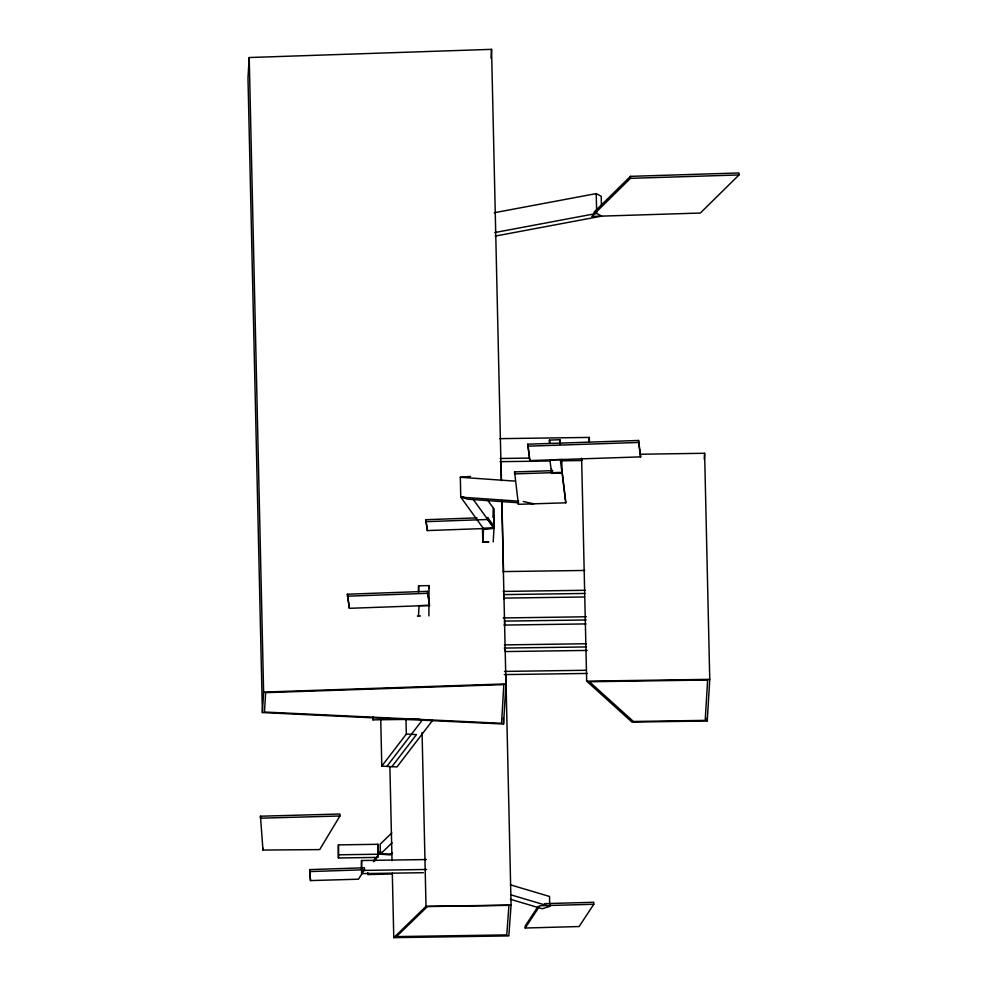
<?xml version="1.0" encoding="UTF-8"?>
<svg xmlns="http://www.w3.org/2000/svg" width="987" height="987" viewBox="0 0 987 987"><rect width="100%" height="100%" fill="white"/><g stroke="black" fill="none" stroke-linecap="round" stroke-linejoin="round"><path stroke-width="1.48" d="M418.291 591.744L418.624 585.772L429.037 585.612L428.901 615.888M418.488 616.048L419.08 605.599L429.493 605.438L427.457 591.336L347.362 594.211L349.386 608.313L429.493 605.438M428.864 588.597L429.037 585.612M488.738 541.912L482.791 541.999L483.556 528.39L493.969 528.242L493.525 508.416L493.007 517.472M493.204 541.838L493.969 528.242L487.726 519.47L487.677 517.484L493.932 526.207M501.334 480.595L491.551 49.35L249.217 57.53L247.984 78.01L262.394 712.565L503.555 724.039L505.949 683.905L501.791 500.619M262.394 712.565L263.615 692.084L249.217 57.53M491.02 58.27L491.551 49.35M704.262 459.226L704.619 453.28L640.008 454.242M581.627 458.202L586.685 681.178L632.013 722.114L707.26 720.979L709.752 679.34L704.619 453.28M338.418 844.884L338.442 857.987L378.083 857.395L378.28 854.211L378.058 844.292L338.418 844.884L338.442 857.987M426.384 859.554L361.563 860.516L361.464 867.955M361.563 860.516L361.6 873.618L423.398 872.705M378.058 844.292L377.959 851.732M419.944 719.239L372.975 719.856L373.172 716.833M589.103 440.597L589.325 437.414L499.767 438.66M505.85 674.306L511.081 905.079L508.811 935.91L393.776 937.65L392.308 873.026M373.394 861.737L375.467 857.666M374.826 861.009L378.28 854.211L391.802 853.854M339.935 815.99L319.689 849.597L262.961 850.066L260.457 816.212L339.886 814.004L339.935 815.99L260.506 818.186L260.457 816.212M364.474 869.769L358.478 879.195L310.498 880.589L309.659 869.609L364.425 867.783L364.474 869.769L309.696 871.583M538.211 906.251L525.17 926.04L525.207 928.014L579.122 926.534L593.792 904.265L593.755 902.278L544.466 903.648M525.207 928.014L539.889 905.758L593.792 904.265M432.577 720.424L396.996 766.924L381.796 766.134L406.336 734.057L405.99 718.807M386.867 766.405L422.448 719.893M391.925 766.665L416.477 734.587L406.336 734.057M593.866 212.328L630.434 176.352L738.967 172.959L739.016 174.946L700.338 213.032L591.768 216.437L630.471 178.339L739.016 174.946M391.802 832.929L380.168 844.243L380.39 854.15L390.297 854.927L392.419 852.867M380.39 854.15L392.036 842.849M393.776 937.65L426.014 906.362L511.081 905.079M510.378 884.833L549.525 896.467L549.747 906.387L542.245 908.756L510.353 899.268M494.277 212.736L596.222 193.6L601.219 196.29L601.428 205.444M494.721 232.562L596.679 213.426L601.675 216.116L495.227 236.103M487.405 499.866L493.623 508.502L494.08 528.329L483.889 529.205L460.769 497.127L460.324 477.289L470.503 476.413M518.446 502.765L468.109 499.237L460.769 497.127L463.68 496.868M493.969 528.193L427.334 530.574L425.841 519.705L477.128 517.867M425.878 521.679L487.726 519.47M347.412 596.185L427.507 593.323M527.749 444.187L638.589 440.473L640.625 456.882L529.785 460.584L527.749 444.187L529.538 457.166M527.786 446.173L638.638 442.46L640.625 456.882M482.446 542.208L488.491 541.999M417.415 616.085L420.487 615.987M263.615 692.084L505.949 683.905M549.512 443.126L549.438 440.079L559.839 439.733L560.431 444.224M514.585 471.909L518.385 504.32L565.785 502.802L562.035 472.366L514.634 473.883L514.585 471.909L552.819 470.676M562.059 473.044L560.295 459.572L549.882 459.905L551.647 473.378L562.059 473.044L561.739 459.313M378.243 852.225L381.241 852.151M391.938 873.964L367.904 874.593L367.867 872.607M586.685 681.178L709.752 679.34M338.64 854.804L378.28 854.211M361.797 870.435L426.606 869.473M500.224 458.499L529.057 458.091M499.99 461.682L550.08 460.978M560.715 460.83L581.96 460.534M502.79 571.596L584.748 570.449M503.234 591.423L585.205 590.275M504.53 594.593L584.983 593.458M504.369 598.097L584.403 596.975M503.284 617.948L586.389 616.776M504.591 621.107L586.167 619.972M503.999 625.067L585.97 623.92M504.443 644.893L586.414 643.746M504.221 648.077L586.192 646.941M505.578 651.568L587.154 650.421M504.493 671.419L586.068 670.272M504.271 674.602L587.376 673.442M460.324 477.289L515.239 481.138M460.769 497.127L518.743 501.186M523.32 501.507L533.708 503.826L530.648 503.617M510.6 894.753L549.747 906.387M472.736 498.719L494.08 528.329M425.841 519.705L427.334 530.574M427.457 591.336L429.444 603.452M347.362 594.211L349.386 608.313M549.438 440.079L549.833 443.064M561.998 470.38L565.785 502.802M309.659 869.609L310.498 880.589M707.186 717.907L707.26 720.979M638.589 440.473L638.638 442.46M630.434 176.352L630.471 178.339M596.222 193.6L596.679 213.426M589.325 437.414L589.424 441.991M559.839 439.733L559.95 444.31M551.548 468.8L551.647 473.378M529.735 458.61L529.785 460.584M518.335 502.346L518.385 504.32M501.026 461.99L501.445 480.447M501.902 500.446L503.506 571.214M504.036 594.297L504.135 598.912M504.628 620.453L504.727 625.067M505.258 648.151L505.319 651.223M503.419 717.87L503.555 724.039M482.47 528.267L482.791 541.999M418.624 585.772L418.759 591.867M422.066 732.514L426.014 906.362M389.89 766.874L392.024 860.726M380.723 718.844L381.796 766.134M372.926 717.882L372.975 719.856M262.912 848.08L262.961 850.066M503.826 684.608L501.556 723.298L264.454 712.022L265.651 692.652L503.826 684.608M707.63 680.006L705.212 720.374L633.432 721.485L589.424 681.746L707.63 680.006M508.947 905.338L506.763 934.899L396.478 936.601L427.445 906.547L508.947 905.338"/></g></svg>
